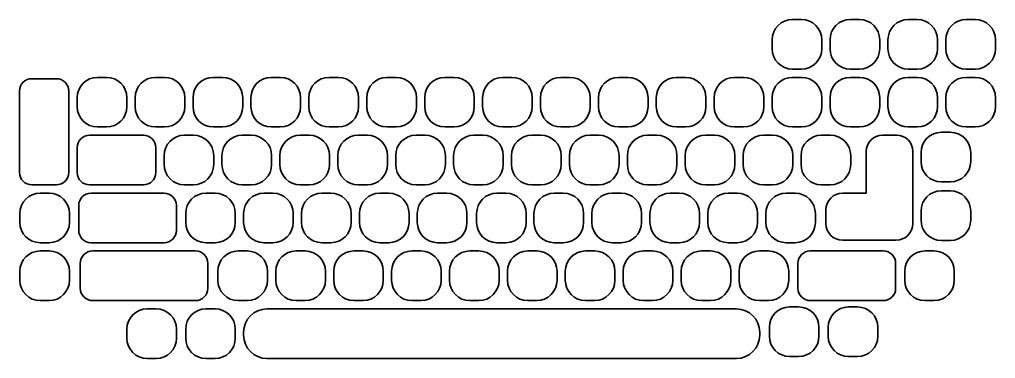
# Model space of a CAD drawing. Header units: inches. Extents: x 65 to 215, y -134 to -82.
import ezdxf

# ---------------------------------------------------------------- set-up
doc = ezdxf.new("R2010")
doc.units = ezdxf.units.IN
doc.header["$MEASUREMENT"] = 0
doc.layers.add('Layer 1', color=7, linetype='Continuous')

# ---------------------------------------------------------------- blocks, each defined once
blk = doc.blocks.new('block 2')
at = {"layer": 'Layer 1', "color": 7, "lineweight": 35}
for points, knots in [([(185.02, -89.42), (185.02, -89.42), (183.64, -89.42), (183.64, -89.42), (181.91, -89.42), (180.52, -88.02), (180.52, -86.3), (180.52, -86.3), (180.52, -84.92), (180.52, -84.92), (180.52, -83.2), (181.91, -81.8), (183.64, -81.8), (183.64, -81.8), (185.02, -81.8), (185.02, -81.8), (186.74, -81.8), (188.14, -83.2), (188.14, -84.92), (188.14, -84.92), (188.14, -86.3), (188.14, -86.3), (188.14, -88.02), (186.74, -89.42), (185.02, -89.42)], [0, 0, 0, 0, 1, 1, 1, 2, 2, 2, 3, 3, 3, 4, 4, 4, 5, 5, 5, 6, 6, 6, 7, 7, 7, 8, 8, 8, 8]), ([(193.91, -89.42), (193.91, -89.42), (192.53, -89.42), (192.53, -89.42), (190.8, -89.42), (189.41, -88.02), (189.41, -86.3), (189.41, -86.3), (189.41, -84.92), (189.41, -84.92), (189.41, -83.2), (190.8, -81.8), (192.53, -81.8), (192.53, -81.8), (193.91, -81.8), (193.91, -81.8), (195.63, -81.8), (197.03, -83.2), (197.03, -84.92), (197.03, -84.92), (197.03, -86.3), (197.03, -86.3), (197.03, -88.02), (195.63, -89.42), (193.91, -89.42)], [0, 0, 0, 0, 1, 1, 1, 2, 2, 2, 3, 3, 3, 4, 4, 4, 5, 5, 5, 6, 6, 6, 7, 7, 7, 8, 8, 8, 8]), ([(202.8, -89.42), (202.8, -89.42), (201.42, -89.42), (201.42, -89.42), (199.69, -89.42), (198.3, -88.02), (198.3, -86.3), (198.3, -86.3), (198.3, -84.92), (198.3, -84.92), (198.3, -83.2), (199.69, -81.8), (201.42, -81.8), (201.42, -81.8), (202.8, -81.8), (202.8, -81.8), (204.52, -81.8), (205.92, -83.2), (205.92, -84.92), (205.92, -84.92), (205.92, -86.3), (205.92, -86.3), (205.92, -88.02), (204.52, -89.42), (202.8, -89.42)], [0, 0, 0, 0, 1, 1, 1, 2, 2, 2, 3, 3, 3, 4, 4, 4, 5, 5, 5, 6, 6, 6, 7, 7, 7, 8, 8, 8, 8]), ([(211.69, -89.42), (211.69, -89.42), (210.31, -89.42), (210.31, -89.42), (208.58, -89.42), (207.19, -88.02), (207.19, -86.3), (207.19, -86.3), (207.19, -84.92), (207.19, -84.92), (207.19, -83.2), (208.58, -81.8), (210.31, -81.8), (210.31, -81.8), (211.69, -81.8), (211.69, -81.8), (213.41, -81.8), (214.81, -83.2), (214.81, -84.92), (214.81, -84.92), (214.81, -86.3), (214.81, -86.3), (214.81, -88.02), (213.41, -89.42), (211.69, -89.42)], [0, 0, 0, 0, 1, 1, 1, 2, 2, 2, 3, 3, 3, 4, 4, 4, 5, 5, 5, 6, 6, 6, 7, 7, 7, 8, 8, 8, 8]), ([(72.54, -92.78), (72.54, -92.78), (72.54, -105.31), (72.54, -105.31), (72.54, -106.35), (71.69, -107.2), (70.64, -107.2), (70.64, -107.2), (66.87, -107.2), (66.87, -107.2), (65.83, -107.2), (64.98, -106.35), (64.98, -105.31), (64.98, -105.31), (64.98, -92.78), (64.98, -92.78), (64.98, -91.73), (65.83, -90.89), (66.87, -90.89), (66.87, -90.89), (70.64, -90.89), (70.64, -90.89), (71.69, -90.89), (72.54, -91.73), (72.54, -92.78)], [0, 0, 0, 0, 1, 1, 1, 2, 2, 2, 3, 3, 3, 4, 4, 4, 5, 5, 5, 6, 6, 6, 7, 7, 7, 8, 8, 8, 8]), ([(78.34, -98.31), (78.34, -98.31), (76.96, -98.31), (76.96, -98.31), (75.23, -98.31), (73.84, -96.91), (73.84, -95.19), (73.84, -95.19), (73.84, -93.81), (73.84, -93.81), (73.84, -92.09), (75.23, -90.69), (76.96, -90.69), (76.96, -90.69), (78.34, -90.69), (78.34, -90.69), (80.06, -90.69), (81.46, -92.09), (81.46, -93.81), (81.46, -93.81), (81.46, -95.19), (81.46, -95.19), (81.46, -96.91), (80.06, -98.31), (78.34, -98.31)], [0, 0, 0, 0, 1, 1, 1, 2, 2, 2, 3, 3, 3, 4, 4, 4, 5, 5, 5, 6, 6, 6, 7, 7, 7, 8, 8, 8, 8]), ([(87.23, -98.31), (87.23, -98.31), (85.85, -98.31), (85.85, -98.31), (84.12, -98.31), (82.73, -96.91), (82.73, -95.19), (82.73, -95.19), (82.73, -93.81), (82.73, -93.81), (82.73, -92.09), (84.12, -90.69), (85.85, -90.69), (85.85, -90.69), (87.23, -90.69), (87.23, -90.69), (88.95, -90.69), (90.35, -92.09), (90.35, -93.81), (90.35, -93.81), (90.35, -95.19), (90.35, -95.19), (90.35, -96.91), (88.95, -98.31), (87.23, -98.31)], [0, 0, 0, 0, 1, 1, 1, 2, 2, 2, 3, 3, 3, 4, 4, 4, 5, 5, 5, 6, 6, 6, 7, 7, 7, 8, 8, 8, 8]), ([(96.12, -98.31), (96.12, -98.31), (94.74, -98.31), (94.74, -98.31), (93.01, -98.31), (91.62, -96.91), (91.62, -95.19), (91.62, -95.19), (91.62, -93.81), (91.62, -93.81), (91.62, -92.09), (93.01, -90.69), (94.74, -90.69), (94.74, -90.69), (96.12, -90.69), (96.12, -90.69), (97.84, -90.69), (99.24, -92.09), (99.24, -93.81), (99.24, -93.81), (99.24, -95.19), (99.24, -95.19), (99.24, -96.91), (97.84, -98.31), (96.12, -98.31)], [0, 0, 0, 0, 1, 1, 1, 2, 2, 2, 3, 3, 3, 4, 4, 4, 5, 5, 5, 6, 6, 6, 7, 7, 7, 8, 8, 8, 8]), ([(105.01, -98.31), (105.01, -98.31), (103.63, -98.31), (103.63, -98.31), (101.9, -98.31), (100.51, -96.91), (100.51, -95.19), (100.51, -95.19), (100.51, -93.81), (100.51, -93.81), (100.51, -92.09), (101.9, -90.69), (103.63, -90.69), (103.63, -90.69), (105.01, -90.69), (105.01, -90.69), (106.73, -90.69), (108.13, -92.09), (108.13, -93.81), (108.13, -93.81), (108.13, -95.19), (108.13, -95.19), (108.13, -96.91), (106.73, -98.31), (105.01, -98.31)], [0, 0, 0, 0, 1, 1, 1, 2, 2, 2, 3, 3, 3, 4, 4, 4, 5, 5, 5, 6, 6, 6, 7, 7, 7, 8, 8, 8, 8]), ([(113.9, -98.31), (113.9, -98.31), (112.52, -98.31), (112.52, -98.31), (110.79, -98.31), (109.4, -96.91), (109.4, -95.19), (109.4, -95.19), (109.4, -93.81), (109.4, -93.81), (109.4, -92.09), (110.79, -90.69), (112.52, -90.69), (112.52, -90.69), (113.9, -90.69), (113.9, -90.69), (115.62, -90.69), (117.02, -92.09), (117.02, -93.81), (117.02, -93.81), (117.02, -95.19), (117.02, -95.19), (117.02, -96.91), (115.62, -98.31), (113.9, -98.31)], [0, 0, 0, 0, 1, 1, 1, 2, 2, 2, 3, 3, 3, 4, 4, 4, 5, 5, 5, 6, 6, 6, 7, 7, 7, 8, 8, 8, 8]), ([(122.79, -98.31), (122.79, -98.31), (121.41, -98.31), (121.41, -98.31), (119.68, -98.31), (118.29, -96.91), (118.29, -95.19), (118.29, -95.19), (118.29, -93.81), (118.29, -93.81), (118.29, -92.09), (119.68, -90.69), (121.41, -90.69), (121.41, -90.69), (122.79, -90.69), (122.79, -90.69), (124.51, -90.69), (125.91, -92.09), (125.91, -93.81), (125.91, -93.81), (125.91, -95.19), (125.91, -95.19), (125.91, -96.91), (124.51, -98.31), (122.79, -98.31)], [0, 0, 0, 0, 1, 1, 1, 2, 2, 2, 3, 3, 3, 4, 4, 4, 5, 5, 5, 6, 6, 6, 7, 7, 7, 8, 8, 8, 8]), ([(131.68, -98.31), (131.68, -98.31), (130.3, -98.31), (130.3, -98.31), (128.57, -98.31), (127.18, -96.91), (127.18, -95.19), (127.18, -95.19), (127.18, -93.81), (127.18, -93.81), (127.18, -92.09), (128.57, -90.69), (130.3, -90.69), (130.3, -90.69), (131.68, -90.69), (131.68, -90.69), (133.4, -90.69), (134.8, -92.09), (134.8, -93.81), (134.8, -93.81), (134.8, -95.19), (134.8, -95.19), (134.8, -96.91), (133.4, -98.31), (131.68, -98.31)], [0, 0, 0, 0, 1, 1, 1, 2, 2, 2, 3, 3, 3, 4, 4, 4, 5, 5, 5, 6, 6, 6, 7, 7, 7, 8, 8, 8, 8]), ([(140.57, -98.31), (140.57, -98.31), (139.19, -98.31), (139.19, -98.31), (137.46, -98.31), (136.07, -96.91), (136.07, -95.19), (136.07, -95.19), (136.07, -93.81), (136.07, -93.81), (136.07, -92.09), (137.46, -90.69), (139.19, -90.69), (139.19, -90.69), (140.57, -90.69), (140.57, -90.69), (142.29, -90.69), (143.69, -92.09), (143.69, -93.81), (143.69, -93.81), (143.69, -95.19), (143.69, -95.19), (143.69, -96.91), (142.29, -98.31), (140.57, -98.31)], [0, 0, 0, 0, 1, 1, 1, 2, 2, 2, 3, 3, 3, 4, 4, 4, 5, 5, 5, 6, 6, 6, 7, 7, 7, 8, 8, 8, 8]), ([(149.46, -98.31), (149.46, -98.31), (148.08, -98.31), (148.08, -98.31), (146.35, -98.31), (144.96, -96.91), (144.96, -95.19), (144.96, -95.19), (144.96, -93.81), (144.96, -93.81), (144.96, -92.09), (146.35, -90.69), (148.08, -90.69), (148.08, -90.69), (149.46, -90.69), (149.46, -90.69), (151.18, -90.69), (152.58, -92.09), (152.58, -93.81), (152.58, -93.81), (152.58, -95.19), (152.58, -95.19), (152.58, -96.91), (151.18, -98.31), (149.46, -98.31)], [0, 0, 0, 0, 1, 1, 1, 2, 2, 2, 3, 3, 3, 4, 4, 4, 5, 5, 5, 6, 6, 6, 7, 7, 7, 8, 8, 8, 8]), ([(158.35, -98.31), (158.35, -98.31), (156.97, -98.31), (156.97, -98.31), (155.24, -98.31), (153.85, -96.91), (153.85, -95.19), (153.85, -95.19), (153.85, -93.81), (153.85, -93.81), (153.85, -92.09), (155.24, -90.69), (156.97, -90.69), (156.97, -90.69), (158.35, -90.69), (158.35, -90.69), (160.07, -90.69), (161.47, -92.09), (161.47, -93.81), (161.47, -93.81), (161.47, -95.19), (161.47, -95.19), (161.47, -96.91), (160.07, -98.31), (158.35, -98.31)], [0, 0, 0, 0, 1, 1, 1, 2, 2, 2, 3, 3, 3, 4, 4, 4, 5, 5, 5, 6, 6, 6, 7, 7, 7, 8, 8, 8, 8]), ([(167.24, -98.31), (167.24, -98.31), (165.86, -98.31), (165.86, -98.31), (164.13, -98.31), (162.74, -96.91), (162.74, -95.19), (162.74, -95.19), (162.74, -93.81), (162.74, -93.81), (162.74, -92.09), (164.13, -90.69), (165.86, -90.69), (165.86, -90.69), (167.24, -90.69), (167.24, -90.69), (168.96, -90.69), (170.36, -92.09), (170.36, -93.81), (170.36, -93.81), (170.36, -95.19), (170.36, -95.19), (170.36, -96.91), (168.96, -98.31), (167.24, -98.31)], [0, 0, 0, 0, 1, 1, 1, 2, 2, 2, 3, 3, 3, 4, 4, 4, 5, 5, 5, 6, 6, 6, 7, 7, 7, 8, 8, 8, 8]), ([(176.13, -98.31), (176.13, -98.31), (174.75, -98.31), (174.75, -98.31), (173.02, -98.31), (171.63, -96.91), (171.63, -95.19), (171.63, -95.19), (171.63, -93.81), (171.63, -93.81), (171.63, -92.09), (173.02, -90.69), (174.75, -90.69), (174.75, -90.69), (176.13, -90.69), (176.13, -90.69), (177.85, -90.69), (179.25, -92.09), (179.25, -93.81), (179.25, -93.81), (179.25, -95.19), (179.25, -95.19), (179.25, -96.91), (177.85, -98.31), (176.13, -98.31)], [0, 0, 0, 0, 1, 1, 1, 2, 2, 2, 3, 3, 3, 4, 4, 4, 5, 5, 5, 6, 6, 6, 7, 7, 7, 8, 8, 8, 8]), ([(185.02, -98.31), (185.02, -98.31), (183.64, -98.31), (183.64, -98.31), (181.91, -98.31), (180.52, -96.91), (180.52, -95.19), (180.52, -95.19), (180.52, -93.81), (180.52, -93.81), (180.52, -92.09), (181.91, -90.69), (183.64, -90.69), (183.64, -90.69), (185.02, -90.69), (185.02, -90.69), (186.74, -90.69), (188.14, -92.09), (188.14, -93.81), (188.14, -93.81), (188.14, -95.19), (188.14, -95.19), (188.14, -96.91), (186.74, -98.31), (185.02, -98.31)], [0, 0, 0, 0, 1, 1, 1, 2, 2, 2, 3, 3, 3, 4, 4, 4, 5, 5, 5, 6, 6, 6, 7, 7, 7, 8, 8, 8, 8]), ([(193.91, -98.31), (193.91, -98.31), (192.53, -98.31), (192.53, -98.31), (190.8, -98.31), (189.41, -96.91), (189.41, -95.19), (189.41, -95.19), (189.41, -93.81), (189.41, -93.81), (189.41, -92.09), (190.8, -90.69), (192.53, -90.69), (192.53, -90.69), (193.91, -90.69), (193.91, -90.69), (195.63, -90.69), (197.03, -92.09), (197.03, -93.81), (197.03, -93.81), (197.03, -95.19), (197.03, -95.19), (197.03, -96.91), (195.63, -98.31), (193.91, -98.31)], [0, 0, 0, 0, 1, 1, 1, 2, 2, 2, 3, 3, 3, 4, 4, 4, 5, 5, 5, 6, 6, 6, 7, 7, 7, 8, 8, 8, 8]), ([(202.8, -98.31), (202.8, -98.31), (201.42, -98.31), (201.42, -98.31), (199.69, -98.31), (198.3, -96.91), (198.3, -95.19), (198.3, -95.19), (198.3, -93.81), (198.3, -93.81), (198.3, -92.09), (199.69, -90.69), (201.42, -90.69), (201.42, -90.69), (202.8, -90.69), (202.8, -90.69), (204.52, -90.69), (205.92, -92.09), (205.92, -93.81), (205.92, -93.81), (205.92, -95.19), (205.92, -95.19), (205.92, -96.91), (204.52, -98.31), (202.8, -98.31)], [0, 0, 0, 0, 1, 1, 1, 2, 2, 2, 3, 3, 3, 4, 4, 4, 5, 5, 5, 6, 6, 6, 7, 7, 7, 8, 8, 8, 8]), ([(211.69, -98.31), (211.69, -98.31), (210.31, -98.31), (210.31, -98.31), (208.58, -98.31), (207.19, -96.91), (207.19, -95.19), (207.19, -95.19), (207.19, -93.81), (207.19, -93.81), (207.19, -92.09), (208.58, -90.69), (210.31, -90.69), (210.31, -90.69), (211.69, -90.69), (211.69, -90.69), (213.41, -90.69), (214.81, -92.09), (214.81, -93.81), (214.81, -93.81), (214.81, -95.19), (214.81, -95.19), (214.81, -96.91), (213.41, -98.31), (211.69, -98.31)], [0, 0, 0, 0, 1, 1, 1, 2, 2, 2, 3, 3, 3, 4, 4, 4, 5, 5, 5, 6, 6, 6, 7, 7, 7, 8, 8, 8, 8]), ([(84.01, -107.2), (84.01, -107.2), (75.73, -107.2), (75.73, -107.2), (74.68, -107.2), (73.84, -106.35), (73.84, -105.31), (73.84, -105.31), (73.84, -101.48), (73.84, -101.48), (73.84, -100.43), (74.68, -99.58), (75.73, -99.58), (75.73, -99.58), (84.01, -99.58), (84.01, -99.58), (85.05, -99.58), (85.9, -100.43), (85.9, -101.48), (85.9, -101.48), (85.9, -105.31), (85.9, -105.31), (85.9, -106.35), (85.05, -107.2), (84.01, -107.2)], [0, 0, 0, 0, 1, 1, 1, 2, 2, 2, 3, 3, 3, 4, 4, 4, 5, 5, 5, 6, 6, 6, 7, 7, 7, 8, 8, 8, 8]), ([(91.67, -107.2), (91.67, -107.2), (90.29, -107.2), (90.29, -107.2), (88.57, -107.2), (87.17, -105.8), (87.17, -104.08), (87.17, -104.08), (87.17, -102.7), (87.17, -102.7), (87.17, -100.98), (88.57, -99.58), (90.29, -99.58), (90.29, -99.58), (91.67, -99.58), (91.67, -99.58), (93.39, -99.58), (94.79, -100.98), (94.79, -102.7), (94.79, -102.7), (94.79, -104.08), (94.79, -104.08), (94.79, -105.8), (93.39, -107.2), (91.67, -107.2)], [0, 0, 0, 0, 1, 1, 1, 2, 2, 2, 3, 3, 3, 4, 4, 4, 5, 5, 5, 6, 6, 6, 7, 7, 7, 8, 8, 8, 8]), ([(100.56, -107.2), (100.56, -107.2), (99.18, -107.2), (99.18, -107.2), (97.46, -107.2), (96.06, -105.8), (96.06, -104.08), (96.06, -104.08), (96.06, -102.7), (96.06, -102.7), (96.06, -100.98), (97.46, -99.58), (99.18, -99.58), (99.18, -99.58), (100.56, -99.58), (100.56, -99.58), (102.28, -99.58), (103.68, -100.98), (103.68, -102.7), (103.68, -102.7), (103.68, -104.08), (103.68, -104.08), (103.68, -105.8), (102.28, -107.2), (100.56, -107.2)], [0, 0, 0, 0, 1, 1, 1, 2, 2, 2, 3, 3, 3, 4, 4, 4, 5, 5, 5, 6, 6, 6, 7, 7, 7, 8, 8, 8, 8]), ([(109.45, -107.2), (109.45, -107.2), (108.07, -107.2), (108.07, -107.2), (106.35, -107.2), (104.95, -105.8), (104.95, -104.08), (104.95, -104.08), (104.95, -102.7), (104.95, -102.7), (104.95, -100.98), (106.35, -99.58), (108.07, -99.58), (108.07, -99.58), (109.45, -99.58), (109.45, -99.58), (111.17, -99.58), (112.57, -100.98), (112.57, -102.7), (112.57, -102.7), (112.57, -104.08), (112.57, -104.08), (112.57, -105.8), (111.17, -107.2), (109.45, -107.2)], [0, 0, 0, 0, 1, 1, 1, 2, 2, 2, 3, 3, 3, 4, 4, 4, 5, 5, 5, 6, 6, 6, 7, 7, 7, 8, 8, 8, 8]), ([(118.34, -107.2), (118.34, -107.2), (116.96, -107.2), (116.96, -107.2), (115.24, -107.2), (113.84, -105.8), (113.84, -104.08), (113.84, -104.08), (113.84, -102.7), (113.84, -102.7), (113.84, -100.98), (115.24, -99.58), (116.96, -99.58), (116.96, -99.58), (118.34, -99.58), (118.34, -99.58), (120.06, -99.58), (121.46, -100.98), (121.46, -102.7), (121.46, -102.7), (121.46, -104.08), (121.46, -104.08), (121.46, -105.8), (120.06, -107.2), (118.34, -107.2)], [0, 0, 0, 0, 1, 1, 1, 2, 2, 2, 3, 3, 3, 4, 4, 4, 5, 5, 5, 6, 6, 6, 7, 7, 7, 8, 8, 8, 8]), ([(127.23, -107.2), (127.23, -107.2), (125.85, -107.2), (125.85, -107.2), (124.13, -107.2), (122.73, -105.8), (122.73, -104.08), (122.73, -104.08), (122.73, -102.7), (122.73, -102.7), (122.73, -100.98), (124.13, -99.58), (125.85, -99.58), (125.85, -99.58), (127.23, -99.58), (127.23, -99.58), (128.95, -99.58), (130.35, -100.98), (130.35, -102.7), (130.35, -102.7), (130.35, -104.08), (130.35, -104.08), (130.35, -105.8), (128.95, -107.2), (127.23, -107.2)], [0, 0, 0, 0, 1, 1, 1, 2, 2, 2, 3, 3, 3, 4, 4, 4, 5, 5, 5, 6, 6, 6, 7, 7, 7, 8, 8, 8, 8]), ([(136.12, -107.2), (136.12, -107.2), (134.74, -107.2), (134.74, -107.2), (133.02, -107.2), (131.62, -105.8), (131.62, -104.08), (131.62, -104.08), (131.62, -102.7), (131.62, -102.7), (131.62, -100.98), (133.02, -99.58), (134.74, -99.58), (134.74, -99.58), (136.12, -99.58), (136.12, -99.58), (137.84, -99.58), (139.24, -100.98), (139.24, -102.7), (139.24, -102.7), (139.24, -104.08), (139.24, -104.08), (139.24, -105.8), (137.84, -107.2), (136.12, -107.2)], [0, 0, 0, 0, 1, 1, 1, 2, 2, 2, 3, 3, 3, 4, 4, 4, 5, 5, 5, 6, 6, 6, 7, 7, 7, 8, 8, 8, 8]), ([(145.01, -107.2), (145.01, -107.2), (143.63, -107.2), (143.63, -107.2), (141.91, -107.2), (140.51, -105.8), (140.51, -104.08), (140.51, -104.08), (140.51, -102.7), (140.51, -102.7), (140.51, -100.98), (141.91, -99.58), (143.63, -99.58), (143.63, -99.58), (145.01, -99.58), (145.01, -99.58), (146.73, -99.58), (148.13, -100.98), (148.13, -102.7), (148.13, -102.7), (148.13, -104.08), (148.13, -104.08), (148.13, -105.8), (146.73, -107.2), (145.01, -107.2)], [0, 0, 0, 0, 1, 1, 1, 2, 2, 2, 3, 3, 3, 4, 4, 4, 5, 5, 5, 6, 6, 6, 7, 7, 7, 8, 8, 8, 8]), ([(153.9, -107.2), (153.9, -107.2), (152.52, -107.2), (152.52, -107.2), (150.8, -107.2), (149.4, -105.8), (149.4, -104.08), (149.4, -104.08), (149.4, -102.7), (149.4, -102.7), (149.4, -100.98), (150.8, -99.58), (152.52, -99.58), (152.52, -99.58), (153.9, -99.58), (153.9, -99.58), (155.62, -99.58), (157.02, -100.98), (157.02, -102.7), (157.02, -102.7), (157.02, -104.08), (157.02, -104.08), (157.02, -105.8), (155.62, -107.2), (153.9, -107.2)], [0, 0, 0, 0, 1, 1, 1, 2, 2, 2, 3, 3, 3, 4, 4, 4, 5, 5, 5, 6, 6, 6, 7, 7, 7, 8, 8, 8, 8]), ([(162.79, -107.2), (162.79, -107.2), (161.41, -107.2), (161.41, -107.2), (159.69, -107.2), (158.29, -105.8), (158.29, -104.08), (158.29, -104.08), (158.29, -102.7), (158.29, -102.7), (158.29, -100.98), (159.69, -99.58), (161.41, -99.58), (161.41, -99.58), (162.79, -99.58), (162.79, -99.58), (164.51, -99.58), (165.91, -100.98), (165.91, -102.7), (165.91, -102.7), (165.91, -104.08), (165.91, -104.08), (165.91, -105.8), (164.51, -107.2), (162.79, -107.2)], [0, 0, 0, 0, 1, 1, 1, 2, 2, 2, 3, 3, 3, 4, 4, 4, 5, 5, 5, 6, 6, 6, 7, 7, 7, 8, 8, 8, 8]), ([(171.68, -107.2), (171.68, -107.2), (170.3, -107.2), (170.3, -107.2), (168.58, -107.2), (167.18, -105.8), (167.18, -104.08), (167.18, -104.08), (167.18, -102.7), (167.18, -102.7), (167.18, -100.98), (168.58, -99.58), (170.3, -99.58), (170.3, -99.58), (171.68, -99.58), (171.68, -99.58), (173.4, -99.58), (174.8, -100.98), (174.8, -102.7), (174.8, -102.7), (174.8, -104.08), (174.8, -104.08), (174.8, -105.8), (173.4, -107.2), (171.68, -107.2)], [0, 0, 0, 0, 1, 1, 1, 2, 2, 2, 3, 3, 3, 4, 4, 4, 5, 5, 5, 6, 6, 6, 7, 7, 7, 8, 8, 8, 8]), ([(180.57, -107.2), (180.57, -107.2), (179.19, -107.2), (179.19, -107.2), (177.47, -107.2), (176.07, -105.8), (176.07, -104.08), (176.07, -104.08), (176.07, -102.7), (176.07, -102.7), (176.07, -100.98), (177.47, -99.58), (179.19, -99.58), (179.19, -99.58), (180.57, -99.58), (180.57, -99.58), (182.29, -99.58), (183.69, -100.98), (183.69, -102.7), (183.69, -102.7), (183.69, -104.08), (183.69, -104.08), (183.69, -105.8), (182.29, -107.2), (180.57, -107.2)], [0, 0, 0, 0, 1, 1, 1, 2, 2, 2, 3, 3, 3, 4, 4, 4, 5, 5, 5, 6, 6, 6, 7, 7, 7, 8, 8, 8, 8]), ([(189.46, -107.2), (189.46, -107.2), (188.08, -107.2), (188.08, -107.2), (186.36, -107.2), (184.96, -105.8), (184.96, -104.08), (184.96, -104.08), (184.96, -102.7), (184.96, -102.7), (184.96, -100.98), (186.36, -99.58), (188.08, -99.58), (188.08, -99.58), (189.46, -99.58), (189.46, -99.58), (191.18, -99.58), (192.58, -100.98), (192.58, -102.7), (192.58, -102.7), (192.58, -104.08), (192.58, -104.08), (192.58, -105.8), (191.18, -107.2), (189.46, -107.2)], [0, 0, 0, 0, 1, 1, 1, 2, 2, 2, 3, 3, 3, 4, 4, 4, 5, 5, 5, 6, 6, 6, 7, 7, 7, 8, 8, 8, 8]), ([(199.64, -99.58), (199.64, -99.58), (197.44, -99.58), (197.44, -99.58), (196.08, -99.58), (194.98, -100.68), (194.98, -102.05), (194.98, -102.05), (194.98, -108.47), (194.98, -108.47), (194.98, -108.47), (191.35, -108.47), (191.35, -108.47), (189.92, -108.47), (188.77, -109.62), (188.77, -111.05), (188.77, -111.05), (188.77, -113.14), (188.77, -113.14), (188.77, -114.56), (189.92, -115.71), (191.35, -115.71), (191.35, -115.71), (199.53, -115.71), (199.53, -115.71), (200.95, -115.71), (202.11, -114.56), (202.11, -113.14), (202.11, -113.14), (202.11, -111.17), (202.11, -111.17), (202.11, -111.17), (202.11, -111.05), (202.11, -111.05), (202.11, -111.05), (202.11, -102.05), (202.11, -102.05), (202.11, -100.68), (201, -99.58), (199.64, -99.58)], [0, 0, 0, 0, 1, 1, 1, 2, 2, 2, 3, 3, 3, 4, 4, 4, 5, 5, 5, 6, 6, 6, 7, 7, 7, 8, 8, 8, 9, 9, 9, 10, 10, 10, 11, 11, 11, 12, 12, 12, 13, 13, 13, 13]), ([(207.88, -106.75), (207.88, -106.75), (206.5, -106.75), (206.5, -106.75), (204.77, -106.75), (203.38, -105.35), (203.38, -103.63), (203.38, -103.63), (203.38, -102.25), (203.38, -102.25), (203.38, -100.53), (204.77, -99.13), (206.5, -99.13), (206.5, -99.13), (207.88, -99.13), (207.88, -99.13), (209.6, -99.13), (211, -100.53), (211, -102.25), (211, -102.25), (211, -103.63), (211, -103.63), (211, -105.35), (209.6, -106.75), (207.88, -106.75)], [0, 0, 0, 0, 1, 1, 1, 2, 2, 2, 3, 3, 3, 4, 4, 4, 5, 5, 5, 6, 6, 6, 7, 7, 7, 8, 8, 8, 8]), ([(69.52, -116.09), (69.52, -116.09), (68.14, -116.09), (68.14, -116.09), (66.42, -116.09), (65.02, -114.69), (65.02, -112.97), (65.02, -112.97), (65.02, -111.59), (65.02, -111.59), (65.02, -109.87), (66.42, -108.47), (68.14, -108.47), (68.14, -108.47), (69.52, -108.47), (69.52, -108.47), (71.24, -108.47), (72.64, -109.87), (72.64, -111.59), (72.64, -111.59), (72.64, -112.97), (72.64, -112.97), (72.64, -114.69), (71.24, -116.09), (69.52, -116.09)], [0, 0, 0, 0, 1, 1, 1, 2, 2, 2, 3, 3, 3, 4, 4, 4, 5, 5, 5, 6, 6, 6, 7, 7, 7, 8, 8, 8, 8]), ([(87.17, -116.09), (87.17, -116.09), (75.96, -116.09), (75.96, -116.09), (74.91, -116.09), (74.07, -115.24), (74.07, -114.2), (74.07, -114.2), (74.07, -110.37), (74.07, -110.37), (74.07, -109.32), (74.91, -108.47), (75.96, -108.47), (75.96, -108.47), (87.17, -108.47), (87.17, -108.47), (88.22, -108.47), (89.07, -109.32), (89.07, -110.37), (89.07, -110.37), (89.07, -114.2), (89.07, -114.2), (89.07, -115.24), (88.22, -116.09), (87.17, -116.09)], [0, 0, 0, 0, 1, 1, 1, 2, 2, 2, 3, 3, 3, 4, 4, 4, 5, 5, 5, 6, 6, 6, 7, 7, 7, 8, 8, 8, 8]), ([(94.99, -116.09), (94.99, -116.09), (93.61, -116.09), (93.61, -116.09), (91.89, -116.09), (90.49, -114.69), (90.49, -112.97), (90.49, -112.97), (90.49, -111.59), (90.49, -111.59), (90.49, -109.87), (91.89, -108.47), (93.61, -108.47), (93.61, -108.47), (94.99, -108.47), (94.99, -108.47), (96.71, -108.47), (98.11, -109.87), (98.11, -111.59), (98.11, -111.59), (98.11, -112.97), (98.11, -112.97), (98.11, -114.69), (96.71, -116.09), (94.99, -116.09)], [0, 0, 0, 0, 1, 1, 1, 2, 2, 2, 3, 3, 3, 4, 4, 4, 5, 5, 5, 6, 6, 6, 7, 7, 7, 8, 8, 8, 8]), ([(103.88, -116.09), (103.88, -116.09), (102.5, -116.09), (102.5, -116.09), (100.78, -116.09), (99.38, -114.69), (99.38, -112.97), (99.38, -112.97), (99.38, -111.59), (99.38, -111.59), (99.38, -109.87), (100.78, -108.47), (102.5, -108.47), (102.5, -108.47), (103.88, -108.47), (103.88, -108.47), (105.6, -108.47), (107, -109.87), (107, -111.59), (107, -111.59), (107, -112.97), (107, -112.97), (107, -114.69), (105.6, -116.09), (103.88, -116.09)], [0, 0, 0, 0, 1, 1, 1, 2, 2, 2, 3, 3, 3, 4, 4, 4, 5, 5, 5, 6, 6, 6, 7, 7, 7, 8, 8, 8, 8]), ([(112.77, -116.09), (112.77, -116.09), (111.39, -116.09), (111.39, -116.09), (109.67, -116.09), (108.27, -114.69), (108.27, -112.97), (108.27, -112.97), (108.27, -111.59), (108.27, -111.59), (108.27, -109.87), (109.67, -108.47), (111.39, -108.47), (111.39, -108.47), (112.77, -108.47), (112.77, -108.47), (114.49, -108.47), (115.89, -109.87), (115.89, -111.59), (115.89, -111.59), (115.89, -112.97), (115.89, -112.97), (115.89, -114.69), (114.49, -116.09), (112.77, -116.09)], [0, 0, 0, 0, 1, 1, 1, 2, 2, 2, 3, 3, 3, 4, 4, 4, 5, 5, 5, 6, 6, 6, 7, 7, 7, 8, 8, 8, 8]), ([(121.66, -116.09), (121.66, -116.09), (120.28, -116.09), (120.28, -116.09), (118.56, -116.09), (117.16, -114.69), (117.16, -112.97), (117.16, -112.97), (117.16, -111.59), (117.16, -111.59), (117.16, -109.87), (118.56, -108.47), (120.28, -108.47), (120.28, -108.47), (121.66, -108.47), (121.66, -108.47), (123.38, -108.47), (124.78, -109.87), (124.78, -111.59), (124.78, -111.59), (124.78, -112.97), (124.78, -112.97), (124.78, -114.69), (123.38, -116.09), (121.66, -116.09)], [0, 0, 0, 0, 1, 1, 1, 2, 2, 2, 3, 3, 3, 4, 4, 4, 5, 5, 5, 6, 6, 6, 7, 7, 7, 8, 8, 8, 8]), ([(130.55, -116.09), (130.55, -116.09), (129.17, -116.09), (129.17, -116.09), (127.45, -116.09), (126.05, -114.69), (126.05, -112.97), (126.05, -112.97), (126.05, -111.59), (126.05, -111.59), (126.05, -109.87), (127.45, -108.47), (129.17, -108.47), (129.17, -108.47), (130.55, -108.47), (130.55, -108.47), (132.27, -108.47), (133.67, -109.87), (133.67, -111.59), (133.67, -111.59), (133.67, -112.97), (133.67, -112.97), (133.67, -114.69), (132.27, -116.09), (130.55, -116.09)], [0, 0, 0, 0, 1, 1, 1, 2, 2, 2, 3, 3, 3, 4, 4, 4, 5, 5, 5, 6, 6, 6, 7, 7, 7, 8, 8, 8, 8]), ([(139.65, -116.09), (139.65, -116.09), (138.27, -116.09), (138.27, -116.09), (136.55, -116.09), (135.15, -114.69), (135.15, -112.97), (135.15, -112.97), (135.15, -111.59), (135.15, -111.59), (135.15, -109.87), (136.55, -108.47), (138.27, -108.47), (138.27, -108.47), (139.65, -108.47), (139.65, -108.47), (141.37, -108.47), (142.77, -109.87), (142.77, -111.59), (142.77, -111.59), (142.77, -112.97), (142.77, -112.97), (142.77, -114.69), (141.37, -116.09), (139.65, -116.09)], [0, 0, 0, 0, 1, 1, 1, 2, 2, 2, 3, 3, 3, 4, 4, 4, 5, 5, 5, 6, 6, 6, 7, 7, 7, 8, 8, 8, 8]), ([(148.46, -116.09), (148.46, -116.09), (147.08, -116.09), (147.08, -116.09), (145.36, -116.09), (143.96, -114.69), (143.96, -112.97), (143.96, -112.97), (143.96, -111.59), (143.96, -111.59), (143.96, -109.87), (145.36, -108.47), (147.08, -108.47), (147.08, -108.47), (148.46, -108.47), (148.46, -108.47), (150.19, -108.47), (151.58, -109.87), (151.58, -111.59), (151.58, -111.59), (151.58, -112.97), (151.58, -112.97), (151.58, -114.69), (150.19, -116.09), (148.46, -116.09)], [0, 0, 0, 0, 1, 1, 1, 2, 2, 2, 3, 3, 3, 4, 4, 4, 5, 5, 5, 6, 6, 6, 7, 7, 7, 8, 8, 8, 8]), ([(157.35, -116.09), (157.35, -116.09), (155.97, -116.09), (155.97, -116.09), (154.25, -116.09), (152.85, -114.69), (152.85, -112.97), (152.85, -112.97), (152.85, -111.59), (152.85, -111.59), (152.85, -109.87), (154.25, -108.47), (155.97, -108.47), (155.97, -108.47), (157.35, -108.47), (157.35, -108.47), (159.08, -108.47), (160.47, -109.87), (160.47, -111.59), (160.47, -111.59), (160.47, -112.97), (160.47, -112.97), (160.47, -114.69), (159.08, -116.09), (157.35, -116.09)], [0, 0, 0, 0, 1, 1, 1, 2, 2, 2, 3, 3, 3, 4, 4, 4, 5, 5, 5, 6, 6, 6, 7, 7, 7, 8, 8, 8, 8]), ([(166.26, -116.09), (166.26, -116.09), (164.89, -116.09), (164.89, -116.09), (163.16, -116.09), (161.76, -114.69), (161.76, -112.97), (161.76, -112.97), (161.76, -111.59), (161.76, -111.59), (161.76, -109.87), (163.16, -108.47), (164.89, -108.47), (164.89, -108.47), (166.26, -108.47), (166.26, -108.47), (167.99, -108.47), (169.38, -109.87), (169.38, -111.59), (169.38, -111.59), (169.38, -112.97), (169.38, -112.97), (169.38, -114.69), (167.99, -116.09), (166.26, -116.09)], [0, 0, 0, 0, 1, 1, 1, 2, 2, 2, 3, 3, 3, 4, 4, 4, 5, 5, 5, 6, 6, 6, 7, 7, 7, 8, 8, 8, 8]), ([(175.15, -116.09), (175.15, -116.09), (173.78, -116.09), (173.78, -116.09), (172.05, -116.09), (170.65, -114.69), (170.65, -112.97), (170.65, -112.97), (170.65, -111.59), (170.65, -111.59), (170.65, -109.87), (172.05, -108.47), (173.78, -108.47), (173.78, -108.47), (175.15, -108.47), (175.15, -108.47), (176.88, -108.47), (178.27, -109.87), (178.27, -111.59), (178.27, -111.59), (178.27, -112.97), (178.27, -112.97), (178.27, -114.69), (176.88, -116.09), (175.15, -116.09)], [0, 0, 0, 0, 1, 1, 1, 2, 2, 2, 3, 3, 3, 4, 4, 4, 5, 5, 5, 6, 6, 6, 7, 7, 7, 8, 8, 8, 8]), ([(184.04, -116.09), (184.04, -116.09), (182.67, -116.09), (182.67, -116.09), (180.94, -116.09), (179.54, -114.69), (179.54, -112.97), (179.54, -112.97), (179.54, -111.59), (179.54, -111.59), (179.54, -109.87), (180.94, -108.47), (182.67, -108.47), (182.67, -108.47), (184.04, -108.47), (184.04, -108.47), (185.77, -108.47), (187.16, -109.87), (187.16, -111.59), (187.16, -111.59), (187.16, -112.97), (187.16, -112.97), (187.16, -114.69), (185.77, -116.09), (184.04, -116.09)], [0, 0, 0, 0, 1, 1, 1, 2, 2, 2, 3, 3, 3, 4, 4, 4, 5, 5, 5, 6, 6, 6, 7, 7, 7, 8, 8, 8, 8]), ([(207.88, -115.74), (207.88, -115.74), (206.5, -115.74), (206.5, -115.74), (204.77, -115.74), (203.38, -114.34), (203.38, -112.62), (203.38, -112.62), (203.38, -111.24), (203.38, -111.24), (203.38, -109.52), (204.77, -108.12), (206.5, -108.12), (206.5, -108.12), (207.88, -108.12), (207.88, -108.12), (209.6, -108.12), (211, -109.52), (211, -111.24), (211, -111.24), (211, -112.62), (211, -112.62), (211, -114.34), (209.6, -115.74), (207.88, -115.74)], [0, 0, 0, 0, 1, 1, 1, 2, 2, 2, 3, 3, 3, 4, 4, 4, 5, 5, 5, 6, 6, 6, 7, 7, 7, 8, 8, 8, 8]), ([(69.52, -124.98), (69.52, -124.98), (68.14, -124.98), (68.14, -124.98), (66.42, -124.98), (65.02, -123.58), (65.02, -121.86), (65.02, -121.86), (65.02, -120.48), (65.02, -120.48), (65.02, -118.76), (66.42, -117.36), (68.14, -117.36), (68.14, -117.36), (69.52, -117.36), (69.52, -117.36), (71.24, -117.36), (72.64, -118.76), (72.64, -120.48), (72.64, -120.48), (72.64, -121.86), (72.64, -121.86), (72.64, -123.58), (71.24, -124.98), (69.52, -124.98)], [0, 0, 0, 0, 1, 1, 1, 2, 2, 2, 3, 3, 3, 4, 4, 4, 5, 5, 5, 6, 6, 6, 7, 7, 7, 8, 8, 8, 8]), ([(92, -124.98), (92, -124.98), (76.21, -124.98), (76.21, -124.98), (75.16, -124.98), (74.31, -124.13), (74.31, -123.09), (74.31, -123.09), (74.31, -119.26), (74.31, -119.26), (74.31, -118.21), (75.16, -117.36), (76.21, -117.36), (76.21, -117.36), (92, -117.36), (92, -117.36), (93.05, -117.36), (93.9, -118.21), (93.9, -119.26), (93.9, -119.26), (93.9, -123.09), (93.9, -123.09), (93.9, -124.13), (93.05, -124.98), (92, -124.98)], [0, 0, 0, 0, 1, 1, 1, 2, 2, 2, 3, 3, 3, 4, 4, 4, 5, 5, 5, 6, 6, 6, 7, 7, 7, 8, 8, 8, 8]), ([(99.93, -124.98), (99.93, -124.98), (98.55, -124.98), (98.55, -124.98), (96.82, -124.98), (95.43, -123.58), (95.43, -121.86), (95.43, -121.86), (95.43, -120.48), (95.43, -120.48), (95.43, -118.76), (96.82, -117.36), (98.55, -117.36), (98.55, -117.36), (99.93, -117.36), (99.93, -117.36), (101.65, -117.36), (103.05, -118.76), (103.05, -120.48), (103.05, -120.48), (103.05, -121.86), (103.05, -121.86), (103.05, -123.58), (101.65, -124.98), (99.93, -124.98)], [0, 0, 0, 0, 1, 1, 1, 2, 2, 2, 3, 3, 3, 4, 4, 4, 5, 5, 5, 6, 6, 6, 7, 7, 7, 8, 8, 8, 8]), ([(108.82, -124.98), (108.82, -124.98), (107.44, -124.98), (107.44, -124.98), (105.71, -124.98), (104.32, -123.58), (104.32, -121.86), (104.32, -121.86), (104.32, -120.48), (104.32, -120.48), (104.32, -118.76), (105.71, -117.36), (107.44, -117.36), (107.44, -117.36), (108.82, -117.36), (108.82, -117.36), (110.54, -117.36), (111.94, -118.76), (111.94, -120.48), (111.94, -120.48), (111.94, -121.86), (111.94, -121.86), (111.94, -123.58), (110.54, -124.98), (108.82, -124.98)], [0, 0, 0, 0, 1, 1, 1, 2, 2, 2, 3, 3, 3, 4, 4, 4, 5, 5, 5, 6, 6, 6, 7, 7, 7, 8, 8, 8, 8]), ([(117.71, -124.98), (117.71, -124.98), (116.33, -124.98), (116.33, -124.98), (114.6, -124.98), (113.21, -123.58), (113.21, -121.86), (113.21, -121.86), (113.21, -120.48), (113.21, -120.48), (113.21, -118.76), (114.6, -117.36), (116.33, -117.36), (116.33, -117.36), (117.71, -117.36), (117.71, -117.36), (119.43, -117.36), (120.83, -118.76), (120.83, -120.48), (120.83, -120.48), (120.83, -121.86), (120.83, -121.86), (120.83, -123.58), (119.43, -124.98), (117.71, -124.98)], [0, 0, 0, 0, 1, 1, 1, 2, 2, 2, 3, 3, 3, 4, 4, 4, 5, 5, 5, 6, 6, 6, 7, 7, 7, 8, 8, 8, 8]), ([(126.6, -124.98), (126.6, -124.98), (125.22, -124.98), (125.22, -124.98), (123.49, -124.98), (122.1, -123.58), (122.1, -121.86), (122.1, -121.86), (122.1, -120.48), (122.1, -120.48), (122.1, -118.76), (123.49, -117.36), (125.22, -117.36), (125.22, -117.36), (126.6, -117.36), (126.6, -117.36), (128.32, -117.36), (129.72, -118.76), (129.72, -120.48), (129.72, -120.48), (129.72, -121.86), (129.72, -121.86), (129.72, -123.58), (128.32, -124.98), (126.6, -124.98)], [0, 0, 0, 0, 1, 1, 1, 2, 2, 2, 3, 3, 3, 4, 4, 4, 5, 5, 5, 6, 6, 6, 7, 7, 7, 8, 8, 8, 8]), ([(135.49, -124.98), (135.49, -124.98), (134.11, -124.98), (134.11, -124.98), (132.38, -124.98), (130.99, -123.58), (130.99, -121.86), (130.99, -121.86), (130.99, -120.48), (130.99, -120.48), (130.99, -118.76), (132.38, -117.36), (134.11, -117.36), (134.11, -117.36), (135.49, -117.36), (135.49, -117.36), (137.21, -117.36), (138.61, -118.76), (138.61, -120.48), (138.61, -120.48), (138.61, -121.86), (138.61, -121.86), (138.61, -123.58), (137.21, -124.98), (135.49, -124.98)], [0, 0, 0, 0, 1, 1, 1, 2, 2, 2, 3, 3, 3, 4, 4, 4, 5, 5, 5, 6, 6, 6, 7, 7, 7, 8, 8, 8, 8]), ([(144.38, -124.98), (144.38, -124.98), (143, -124.98), (143, -124.98), (141.27, -124.98), (139.88, -123.58), (139.88, -121.86), (139.88, -121.86), (139.88, -120.48), (139.88, -120.48), (139.88, -118.76), (141.27, -117.36), (143, -117.36), (143, -117.36), (144.38, -117.36), (144.38, -117.36), (146.1, -117.36), (147.5, -118.76), (147.5, -120.48), (147.5, -120.48), (147.5, -121.86), (147.5, -121.86), (147.5, -123.58), (146.1, -124.98), (144.38, -124.98)], [0, 0, 0, 0, 1, 1, 1, 2, 2, 2, 3, 3, 3, 4, 4, 4, 5, 5, 5, 6, 6, 6, 7, 7, 7, 8, 8, 8, 8]), ([(153.27, -124.98), (153.27, -124.98), (151.89, -124.98), (151.89, -124.98), (150.16, -124.98), (148.77, -123.58), (148.77, -121.86), (148.77, -121.86), (148.77, -120.48), (148.77, -120.48), (148.77, -118.76), (150.16, -117.36), (151.89, -117.36), (151.89, -117.36), (153.27, -117.36), (153.27, -117.36), (154.99, -117.36), (156.39, -118.76), (156.39, -120.48), (156.39, -120.48), (156.39, -121.86), (156.39, -121.86), (156.39, -123.58), (154.99, -124.98), (153.27, -124.98)], [0, 0, 0, 0, 1, 1, 1, 2, 2, 2, 3, 3, 3, 4, 4, 4, 5, 5, 5, 6, 6, 6, 7, 7, 7, 8, 8, 8, 8]), ([(162.16, -124.98), (162.16, -124.98), (160.78, -124.98), (160.78, -124.98), (159.05, -124.98), (157.66, -123.58), (157.66, -121.86), (157.66, -121.86), (157.66, -120.48), (157.66, -120.48), (157.66, -118.76), (159.05, -117.36), (160.78, -117.36), (160.78, -117.36), (162.16, -117.36), (162.16, -117.36), (163.88, -117.36), (165.28, -118.76), (165.28, -120.48), (165.28, -120.48), (165.28, -121.86), (165.28, -121.86), (165.28, -123.58), (163.88, -124.98), (162.16, -124.98)], [0, 0, 0, 0, 1, 1, 1, 2, 2, 2, 3, 3, 3, 4, 4, 4, 5, 5, 5, 6, 6, 6, 7, 7, 7, 8, 8, 8, 8]), ([(171.05, -124.98), (171.05, -124.98), (169.67, -124.98), (169.67, -124.98), (167.94, -124.98), (166.55, -123.58), (166.55, -121.86), (166.55, -121.86), (166.55, -120.48), (166.55, -120.48), (166.55, -118.76), (167.94, -117.36), (169.67, -117.36), (169.67, -117.36), (171.05, -117.36), (171.05, -117.36), (172.77, -117.36), (174.17, -118.76), (174.17, -120.48), (174.17, -120.48), (174.17, -121.86), (174.17, -121.86), (174.17, -123.58), (172.77, -124.98), (171.05, -124.98)], [0, 0, 0, 0, 1, 1, 1, 2, 2, 2, 3, 3, 3, 4, 4, 4, 5, 5, 5, 6, 6, 6, 7, 7, 7, 8, 8, 8, 8]), ([(179.94, -124.98), (179.94, -124.98), (178.56, -124.98), (178.56, -124.98), (176.83, -124.98), (175.44, -123.58), (175.44, -121.86), (175.44, -121.86), (175.44, -120.48), (175.44, -120.48), (175.44, -118.76), (176.83, -117.36), (178.56, -117.36), (178.56, -117.36), (179.94, -117.36), (179.94, -117.36), (181.66, -117.36), (183.06, -118.76), (183.06, -120.48), (183.06, -120.48), (183.06, -121.86), (183.06, -121.86), (183.06, -123.58), (181.66, -124.98), (179.94, -124.98)], [0, 0, 0, 0, 1, 1, 1, 2, 2, 2, 3, 3, 3, 4, 4, 4, 5, 5, 5, 6, 6, 6, 7, 7, 7, 8, 8, 8, 8]), ([(197.59, -124.98), (197.59, -124.98), (186.37, -124.98), (186.37, -124.98), (185.33, -124.98), (184.48, -124.13), (184.48, -123.09), (184.48, -123.09), (184.48, -119.26), (184.48, -119.26), (184.48, -118.21), (185.33, -117.36), (186.37, -117.36), (186.37, -117.36), (197.59, -117.36), (197.59, -117.36), (198.63, -117.36), (199.48, -118.21), (199.48, -119.26), (199.48, -119.26), (199.48, -123.09), (199.48, -123.09), (199.48, -124.13), (198.63, -124.98), (197.59, -124.98)], [0, 0, 0, 0, 1, 1, 1, 2, 2, 2, 3, 3, 3, 4, 4, 4, 5, 5, 5, 6, 6, 6, 7, 7, 7, 8, 8, 8, 8]), ([(205.37, -124.98), (205.37, -124.98), (203.99, -124.98), (203.99, -124.98), (202.27, -124.98), (200.87, -123.58), (200.87, -121.86), (200.87, -121.86), (200.87, -120.48), (200.87, -120.48), (200.87, -118.76), (202.27, -117.36), (203.99, -117.36), (203.99, -117.36), (205.37, -117.36), (205.37, -117.36), (207.09, -117.36), (208.49, -118.76), (208.49, -120.48), (208.49, -120.48), (208.49, -121.86), (208.49, -121.86), (208.49, -123.58), (207.09, -124.98), (205.37, -124.98)], [0, 0, 0, 0, 1, 1, 1, 2, 2, 2, 3, 3, 3, 4, 4, 4, 5, 5, 5, 6, 6, 6, 7, 7, 7, 8, 8, 8, 8]), ([(85.96, -133.87), (85.96, -133.87), (84.58, -133.87), (84.58, -133.87), (82.85, -133.87), (81.46, -132.47), (81.46, -130.75), (81.46, -130.75), (81.46, -129.37), (81.46, -129.37), (81.46, -127.65), (82.85, -126.25), (84.58, -126.25), (84.58, -126.25), (85.96, -126.25), (85.96, -126.25), (87.68, -126.25), (89.08, -127.65), (89.08, -129.37), (89.08, -129.37), (89.08, -130.75), (89.08, -130.75), (89.08, -132.47), (87.68, -133.87), (85.96, -133.87)], [0, 0, 0, 0, 1, 1, 1, 2, 2, 2, 3, 3, 3, 4, 4, 4, 5, 5, 5, 6, 6, 6, 7, 7, 7, 8, 8, 8, 8]), ([(94.99, -133.87), (94.99, -133.87), (93.61, -133.87), (93.61, -133.87), (91.89, -133.87), (90.49, -132.47), (90.49, -130.75), (90.49, -130.75), (90.49, -129.37), (90.49, -129.37), (90.49, -127.65), (91.89, -126.25), (93.61, -126.25), (93.61, -126.25), (94.99, -126.25), (94.99, -126.25), (96.71, -126.25), (98.11, -127.65), (98.11, -129.37), (98.11, -129.37), (98.11, -130.75), (98.11, -130.75), (98.11, -132.47), (96.71, -133.87), (94.99, -133.87)], [0, 0, 0, 0, 1, 1, 1, 2, 2, 2, 3, 3, 3, 4, 4, 4, 5, 5, 5, 6, 6, 6, 7, 7, 7, 8, 8, 8, 8]), ([(175.04, -133.87), (175.04, -133.87), (102.96, -133.87), (102.96, -133.87), (100.98, -133.87), (99.38, -132.27), (99.38, -130.3), (99.38, -130.3), (99.38, -129.83), (99.38, -129.83), (99.38, -127.85), (100.98, -126.25), (102.96, -126.25), (102.96, -126.25), (175.04, -126.25), (175.04, -126.25), (177.01, -126.25), (178.61, -127.85), (178.61, -129.83), (178.61, -129.83), (178.61, -130.3), (178.61, -130.3), (178.61, -132.27), (177.01, -133.87), (175.04, -133.87)], [0, 0, 0, 0, 1, 1, 1, 2, 2, 2, 3, 3, 3, 4, 4, 4, 5, 5, 5, 6, 6, 6, 7, 7, 7, 8, 8, 8, 8]), ([(184.59, -133.58), (184.59, -133.58), (183.21, -133.58), (183.21, -133.58), (181.49, -133.58), (180.09, -132.18), (180.09, -130.46), (180.09, -130.46), (180.09, -129.08), (180.09, -129.08), (180.09, -127.36), (181.49, -125.96), (183.21, -125.96), (183.21, -125.96), (184.59, -125.96), (184.59, -125.96), (186.31, -125.96), (187.71, -127.36), (187.71, -129.08), (187.71, -129.08), (187.71, -130.46), (187.71, -130.46), (187.71, -132.18), (186.31, -133.58), (184.59, -133.58)], [0, 0, 0, 0, 1, 1, 1, 2, 2, 2, 3, 3, 3, 4, 4, 4, 5, 5, 5, 6, 6, 6, 7, 7, 7, 8, 8, 8, 8]), ([(193.62, -133.58), (193.62, -133.58), (192.25, -133.58), (192.25, -133.58), (190.52, -133.58), (189.13, -132.18), (189.13, -130.46), (189.13, -130.46), (189.13, -129.08), (189.13, -129.08), (189.13, -127.36), (190.52, -125.96), (192.25, -125.96), (192.25, -125.96), (193.62, -125.96), (193.62, -125.96), (195.35, -125.96), (196.75, -127.36), (196.75, -129.08), (196.75, -129.08), (196.75, -130.46), (196.75, -130.46), (196.75, -132.18), (195.35, -133.58), (193.62, -133.58)], [0, 0, 0, 0, 1, 1, 1, 2, 2, 2, 3, 3, 3, 4, 4, 4, 5, 5, 5, 6, 6, 6, 7, 7, 7, 8, 8, 8, 8])]:
    blk.add_open_spline(points, degree=3, knots=knots, dxfattribs=at)

msp = doc.modelspace()

# ---------------------------------------------------------------- block references
at = {"layer": 'Layer 1'}
msp.add_blockref('block 2', (0, 0), dxfattribs=at)

doc.saveas('drawing.dxf')
